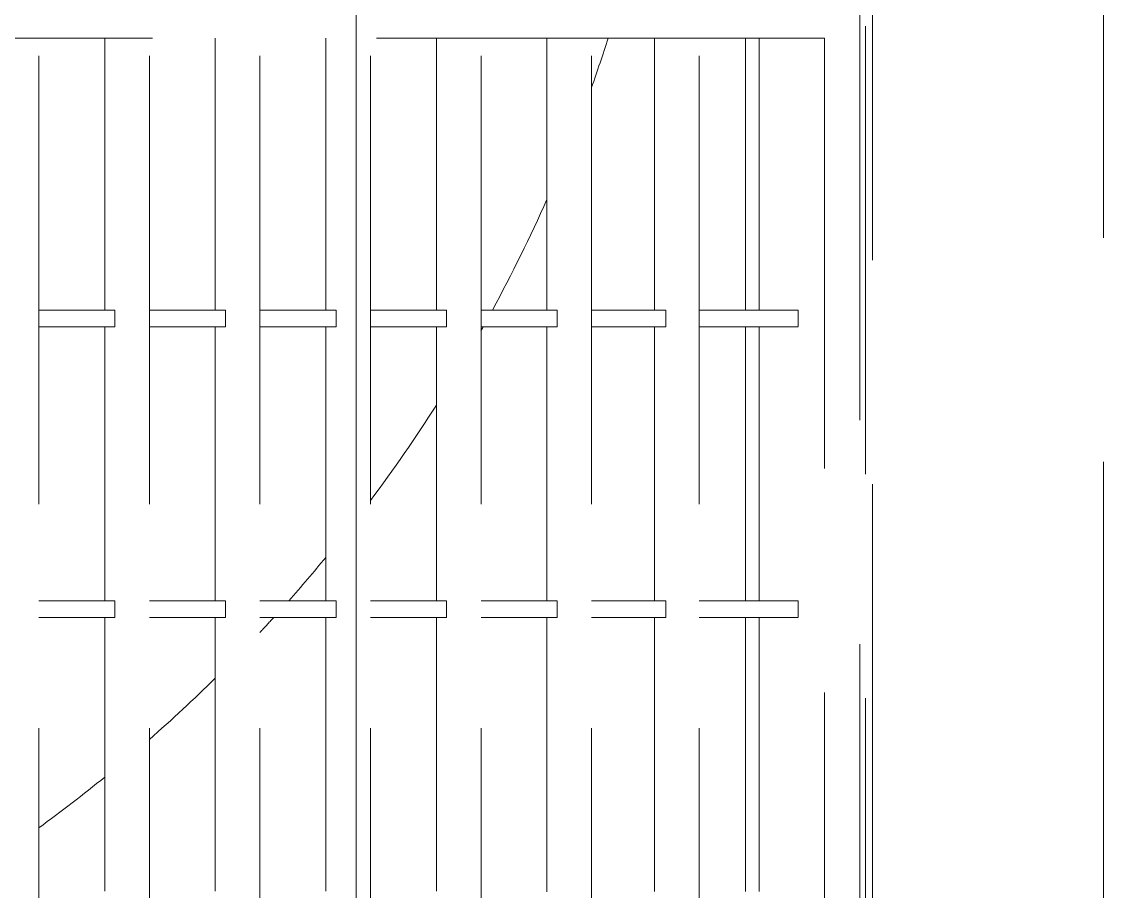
# Model space of a CAD drawing. Units: millimetres at full size, sheet at 1:30. Extents: x -17796 to 21385, y -23279 to 7734.
# Drawn here: x -4498.8 to -4353.9, y -2770.1 to -2653.7 of the extents above; entities that cross this region are included whole.
import ezdxf

# ---------------------------------------------------------------- set-up
doc = ezdxf.new("R2010")
doc.units = ezdxf.units.MM
doc.header["$LTSCALE"] = 30
doc.linetypes.add('DASHED2', pattern=[3, 2, -1])
doc.layers.add('3-B_仕上線（タイル・', color=7, linetype='Continuous', lineweight=18)
doc.layers.add('E-8_緑点線', color=7, linetype='DASHED2', lineweight=9)

# ---------------------------------------------------------------- blocks, each defined once
blk = doc.blocks.new('1')
at = {"layer": 'E-8_緑点線'}
for p, q in [((680.41, 347.23), (680.41, -135.27)), ((649.51, 344.23), (649.51, -107.48)), ((647.81, -97.17), (647.81, 339.81)), ((648.58, -104.43), (648.58, 326.34)), ((643.09, 43.95), (161.83, 43.95)), ((537.89, -108.43), (537.89, 43.95)), ((546.71, 7.57), (546.71, 43.97)), ((552.69, -108.43), (552.69, 43.95)), ((561.51, 7.57), (561.51, 43.97)), ((567.49, -108.43), (567.49, 43.95)), ((576.31, 7.57), (576.31, 43.97)), ((582.29, -108.43), (582.29, 43.95)), ((591.11, 7.57), (591.11, 43.97)), ((597.09, -108.43), (597.09, 43.95)), ((605.91, 7.57), (605.91, 43.97)), ((611.89, -108.43), (611.89, 43.95)), ((620.32, 7.56), (620.32, 43.95)), ((626.3, -108.43), (626.3, 43.95)), ((632.51, 7.56), (632.51, 43.95)), ((634.32, 7.56), (634.32, 43.95)), ((643.09, -103.67), (643.09, 43.95)), ((537.89, 7.56), (548.08, 7.56)), ((552.69, 7.56), (562.88, 7.56)), ((567.49, 7.56), (577.68, 7.56)), ((582.29, 7.56), (592.48, 7.56)), ((597.09, 7.56), (607.28, 7.56)), ((611.89, 7.56), (621.85, 7.56)), ((621.85, 5.29), (621.85, 7.56)), ((626.3, 7.56), (639.54, 7.56)), ((639.54, 5.34), (639.54, 7.56)), ((546.71, -31.35), (546.71, 5.3)), ((561.51, -31.35), (561.51, 5.3)), ((576.31, -31.36), (576.31, 5.29)), ((591.11, -31.35), (591.11, 5.3)), ((605.91, -31.35), (605.91, 5.3)), ((611.89, 5.29), (621.85, 5.29)), ((620.32, -31.36), (620.32, 5.29)), ((626.3, 5.29), (639.54, 5.29)), ((632.51, -31.36), (632.51, 5.29)), ((634.32, -31.36), (634.32, 5.29)), ((537.89, -31.36), (548.08, -31.36)), ((552.69, -31.36), (562.88, -31.36)), ((567.49, -31.36), (577.68, -31.36)), ((582.29, -31.36), (592.48, -31.36)), ((597.09, -31.36), (607.28, -31.36)), ((611.89, -31.36), (621.85, -31.36)), ((621.85, -33.63), (621.85, -31.36)), ((626.3, -31.36), (639.54, -31.36)), ((639.54, -33.58), (639.54, -31.36)), ((546.71, -70.27), (546.71, -33.62)), ((561.51, -70.27), (561.51, -33.62)), ((576.31, -70.27), (576.31, -33.62)), ((591.11, -70.27), (591.11, -33.62)), ((605.91, -70.32), (605.91, -33.67)), ((611.89, -33.63), (621.85, -33.63)), ((620.32, -70.28), (620.32, -33.63)), ((626.3, -33.63), (639.54, -33.63)), ((632.51, -70.28), (632.51, -33.65)), ((634.32, -70.28), (634.32, -33.65))]:
    blk.add_line(p, q, dxfattribs=at)
for points in [[(537.89, 5.29), (548.08, 5.29), (548.08, 7.56)], [(552.69, 5.29), (562.88, 5.29), (562.88, 7.56)], [(567.49, 5.29), (577.68, 5.29), (577.68, 7.56)], [(582.29, 5.29), (592.48, 5.29), (592.48, 7.56)], [(597.09, 5.29), (607.28, 5.29), (607.28, 7.56)], [(537.89, -33.63), (548.08, -33.63), (548.08, -31.36)], [(552.69, -33.63), (562.88, -33.63), (562.88, -31.36)], [(567.49, -33.63), (577.68, -33.63), (577.68, -31.36)], [(582.29, -33.63), (592.48, -33.63), (592.48, -31.36)], [(597.09, -33.63), (607.28, -33.63), (607.28, -31.36)]]:
    blk.add_lwpolyline(points, dxfattribs=at)
for start, end in [(340.4683, 342.3755), (331.5151, 336.0459), (330.6502, 330.8048), (323.2094, 327.4644), (318.4601, 320.5559), (316.8878, 317.6234), (311.2391, 314.5419), (306.0428, 309.0957)]:
    blk.add_arc((414.91, 107.23), 209, start, end, dxfattribs=at)

msp = doc.modelspace()

# ---------------------------------------------------------------- linework, layer by layer
at = {"layer": '3-B_仕上線（タイル・', "color": 6}
msp.add_line((-4453.99, -533.6), (-4453.99, -2833.6), dxfattribs=at)

# ---------------------------------------------------------------- block references
at = {"layer": 'E-8_緑点線'}
msp.add_blockref('1', (-5034.35, -2699.84), dxfattribs=at)

doc.saveas('drawing.dxf')
